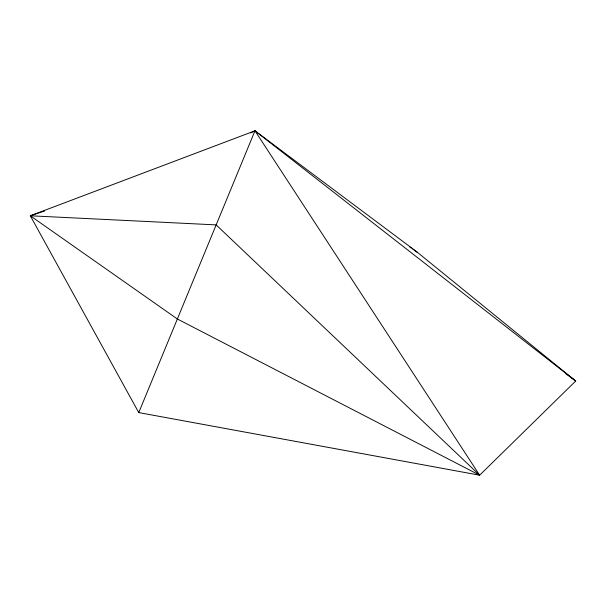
<?xml version="1.0" encoding="UTF-8"?>
<svg xmlns="http://www.w3.org/2000/svg" width="606" height="606" viewBox="0 0 606 606"><rect width="100%" height="100%" fill="white"/><g stroke="black" fill="none" stroke-linecap="round" stroke-linejoin="round"><path stroke-width="0.91" d="M138.759 412.588L254.967 130.798L416.958 251.967L575.7 381.03L479.641 475.202L138.759 412.588L30.3 215.781L254.967 130.798L575.7 381.03L565.428 373.304M250.748 132.881L254.967 130.798L479.641 475.202L177.361 318.991L30.3 215.781L44.632 210.971M30.3 215.781L216.16 224.894L479.641 475.202M415.208 251.255L416.958 251.967L412.731 249.043M409.914 247.089L411.322 248.066"/></g></svg>
